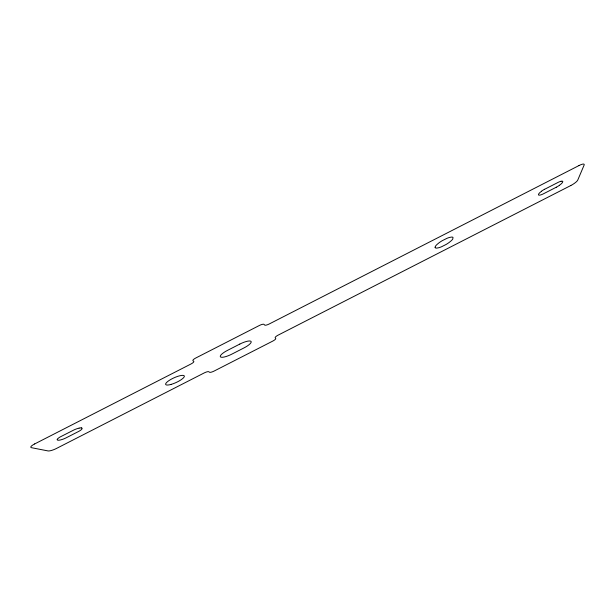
<?xml version="1.0" encoding="UTF-8"?>
<svg xmlns="http://www.w3.org/2000/svg" width="615" height="615" viewBox="0 0 615 615"><rect width="100%" height="100%" fill="white"/><g stroke="black" fill="none" stroke-linecap="round" stroke-linejoin="round"><path stroke-width="0.92" d="M57.349 439.241L58.025 438.48A7.157 1.691 -22.7 0 1 60.262 436.904L74.054 429.9A7.126 1.699 -22.9 0 1 77.298 428.632L79.058 428.14M541.523 191.257L540.101 192.395A7.18 1.722 -31 0 0 538.655 194.025L538.456 194.732A7.18 1.722 -31 0 0 539.332 195.17L540.47 194.986A7.188 1.722 -31 0 0 543.137 193.956L556.39 187.175M559.35 185.33L560.826 184.185A7.211 1.714 -31.1 0 0 562.456 182.494L562.787 181.709A7.211 1.714 -31.1 0 0 562.11 181.141L561.057 181.264M544.46 189.366L558.443 182.217A7.211 1.714 -31.1 0 1 561.003 181.271M34.625 443.961L190.888 364.042A4.466 1.169 -24.7 0 0 193.71 361.282L192.995 360.782A4.482 1.176 -24.8 0 1 195.839 357.976L259.33 325.504A4.451 1.192 -26 0 1 264.089 324.42L264.596 325.028A4.436 1.184 -26.2 0 0 269.285 323.951L579.046 165.535M570.843 185.507L278.218 335.09A4.151 1.038 -26.3 0 0 275.197 337.812L275.704 338.427A4.144 1.03 -26.2 0 1 272.714 341.117L214.151 371.045A4.159 1.022 -25.1 0 1 209.538 372.252L208.808 371.752A4.182 1.03 -25 0 0 204.134 372.967L56.434 448.473A7.003 1.607 -22.6 0 1 51.568 450.418A7.003 1.607 -22.7 0 1 48.001 450.918L31.396 447.674A7.342 1.745 -22.3 0 1 34.648 443.93M81.295 427.902L81.987 428.132A7.134 1.699 -22.9 0 1 81.895 429.055L81.111 429.847A7.134 1.699 -22.9 0 1 78.774 431.376L65.697 438.057A7.157 1.691 -22.7 0 1 62.492 439.364L60.693 439.894A7.157 1.691 -22.7 0 1 58.302 440.24L57.487 440.079A7.157 1.691 -22.7 0 1 57.31 439.233M570.782 185.553A7.065 1.63 -31.2 0 0 577.746 180.095L584.158 164.989A7.403 1.768 -31.6 0 0 578.999 165.535M79.143 428.117A7.126 1.699 -22.9 0 1 81.388 427.879M559.258 185.423A7.211 1.714 -31.1 0 1 556.298 187.268M541.546 191.173A7.188 1.722 -31 0 1 544.49 189.282M435.089 247.253L435.32 247.807A10.809 2.729 -29.4 0 0 436.811 248.099L438.733 247.745A10.855 2.744 -29.4 0 0 441.547 246.753L446.06 244.486A10.809 2.729 -29.4 0 0 449.327 242.333L451.318 240.688A10.847 2.744 -29.4 0 0 452.778 239.02L453.009 237.413A10.801 2.729 -29.4 0 0 451.571 237.075L449.642 237.405A10.839 2.737 -29.4 0 0 446.798 238.405L442.193 240.719A10.793 2.729 -29.4 0 0 438.872 242.917L436.881 244.586A10.847 2.737 -29.4 0 0 435.458 246.246L435.089 247.253M239.796 344.085L227.473 350.389A10.332 2.645 -25.4 0 0 220.562 356.977A10.332 2.645 -25.4 0 0 232.232 353.933L243.486 348.175A10.317 2.652 -25.6 0 0 251.028 341.394A10.317 2.652 -25.6 0 0 239.796 344.085M171.147 384.39A10.247 2.575 -24.5 0 0 184.331 376.003A10.247 2.575 -24.5 0 0 169.509 380.231A10.247 2.575 -24.5 0 0 171.147 384.39"/></g></svg>
